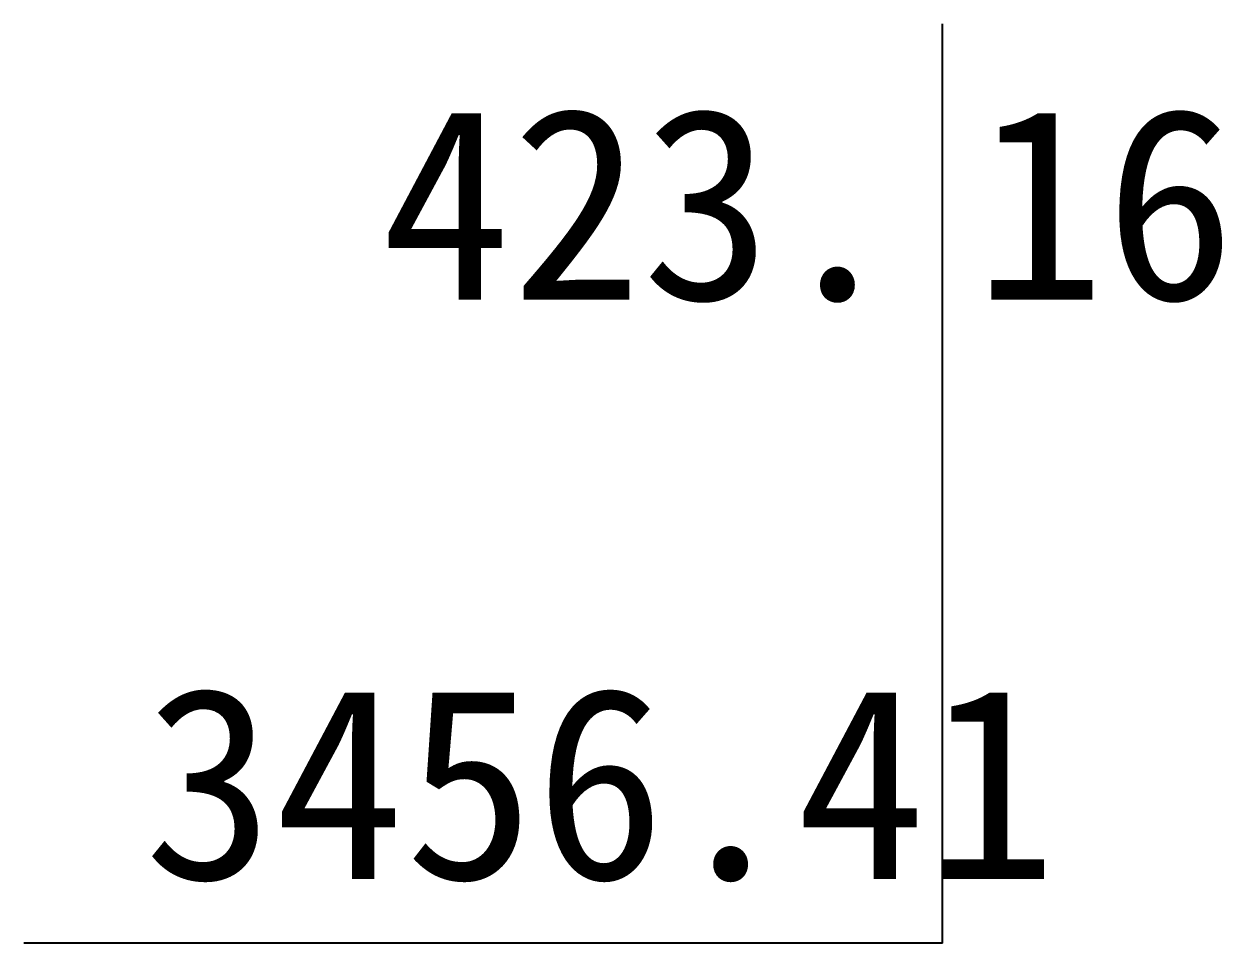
# Model space of a CAD drawing. Extents: x 423070 to 423610, y 3455986 to 3456411.
# Drawn here: x 423151.25 to 423158.75, y 3456405 to 3456410.75 of the extents above; entities that cross this region are included whole.
import ezdxf
from ezdxf.enums import TextEntityAlignment as Align

# ---------------------------------------------------------------- set-up
doc = ezdxf.new("R2010")
doc.units = 0
doc.header["$LTSCALE"] = 0.5
doc.layers.add('TK', color=7, linetype='CONTINUOUS')
doc.styles.add('宋体', font='')
doc.styles.get('宋体').set_extended_font_data('SimSun')

msp = doc.modelspace()

# ---------------------------------------------------------------- linework, layer by layer
at = {"layer": 'TK', "linetype": 'Continuous'}
for q in [(423157, 3456410.75), (423151.25, 3456405)]:
    msp.add_line((423157, 3456405), q, dxfattribs=at)

# ---------------------------------------------------------------- texts
at = {"layer": 'TK', "linetype": 'Continuous', "style": '宋体'}
msp.add_text('423.', height=1.2, dxfattribs=at).set_placement((423156.75, 3456409.625), align=Align.MIDDLE_RIGHT)
for s, p in [('16', (423157.2, 3456409.625)), ('3456.41', (423152, 3456406))]:
    msp.add_text(s, height=1.2, dxfattribs=at).set_placement(p, align=Align.MIDDLE_LEFT)

doc.saveas('drawing.dxf')
